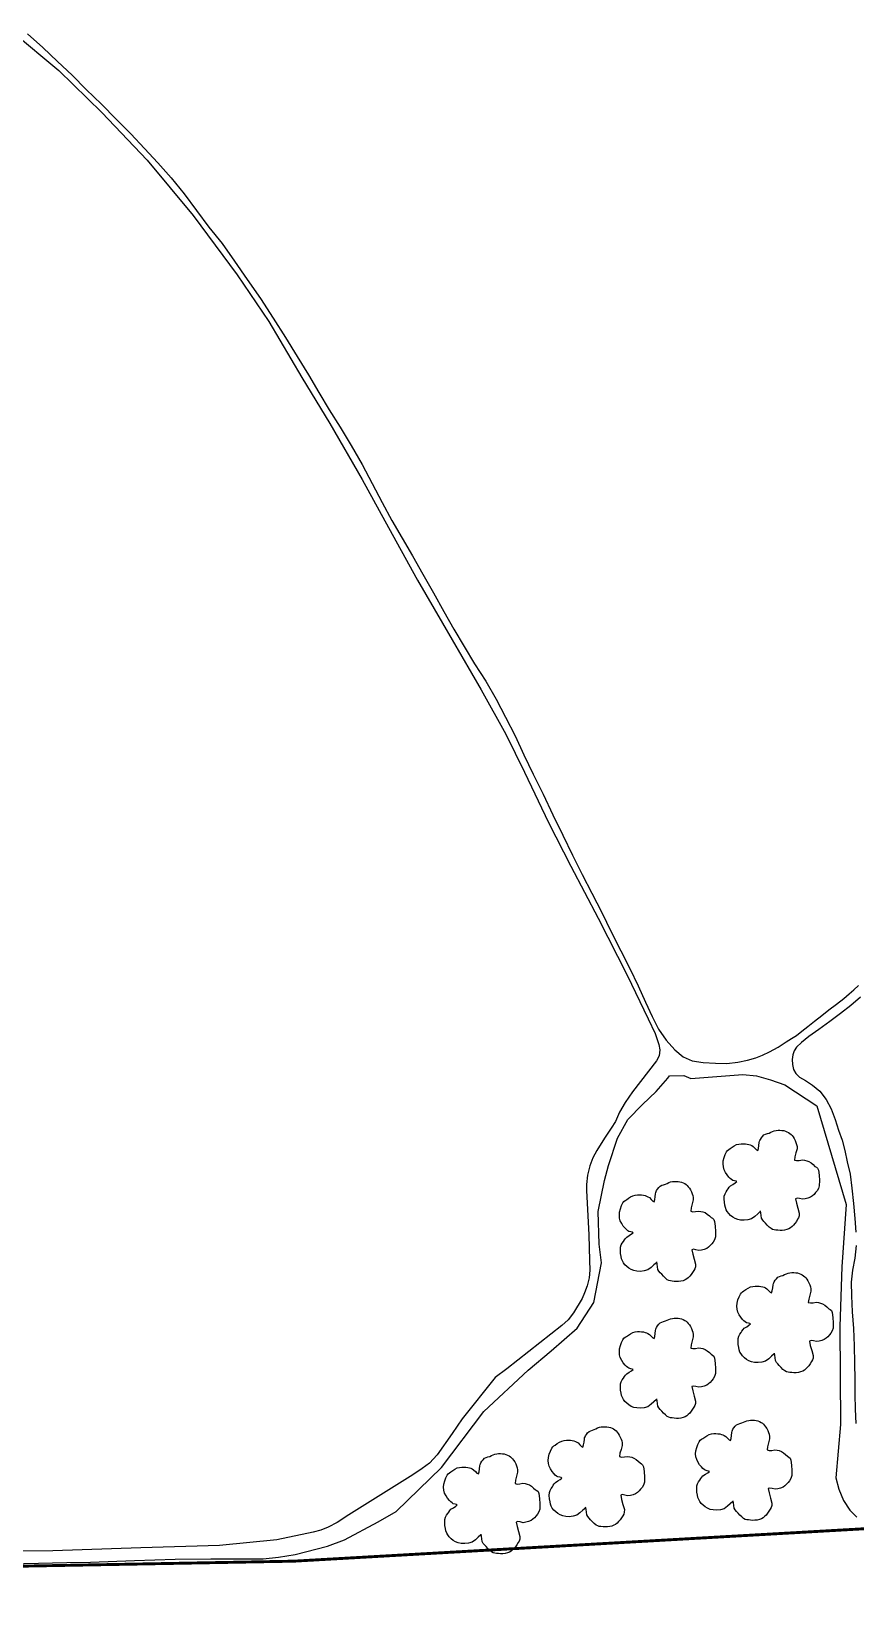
# Model space of a CAD drawing. Extents: x 744412 to 747562, y 7826855 to 7831310.
# Drawn here: x 745911 to 746195, y 7828767 to 7829315 of the extents above; entities that cross this region are included whole.
import ezdxf

# ---------------------------------------------------------------- set-up
doc = ezdxf.new("R2010")
doc.units = 0
doc.header["$MEASUREMENT"] = 0
doc.linetypes.add('CONTINUO', pattern=[0])
for name, color, linetype in [('0114001002', 1, 'Continuous'), ('0114001002002', 5, 'Continuous'), ('0114001002003', 5, 'Continuous'), ('0114001002006', 5, 'Continuous'), ('CERCA', 56, 'CONTINUO')]:
    doc.layers.add(name, color=color, linetype=linetype)
doc.layers.add('VEGETAÇÃO', color=3, linetype='Continuous', lineweight=25)
doc.styles.get("Standard").update_dxf_attribs({"font": 'arial.ttf'})
doc.linetypes.add('CERCA_5000', pattern='A,25,-10,["+",Standard,S=8,R=45,X=-1.5,Y=-4.75],-4.5', length=39.5)

msp = doc.modelspace()

# ---------------------------------------------------------------- linework, layer by layer
at = {"layer": '0114001002'}
msp.add_lwpolyline([(745893.58, 7828786.05), (745923.02, 7828786.79), (745931.27, 7828786.88), (745946.43, 7828787.46), (745960.44, 7828787.95), (745972.75, 7828788.02), (745990.8, 7828787.96), (745996.03, 7828788.55), (746001.77, 7828789.46), (746012.99, 7828792.4), (746018.81, 7828794.53), (746030.47, 7828800.75), (746036.71, 7828804.4), (746052.34, 7828819.49), (746066.85, 7828838.83), (746082.2, 7828853.11), (746090.09, 7828859.76), (746099.09, 7828867.54), (746104.82, 7828876.47), (746107.45, 7828890.14), (746106.7, 7828896.59), (746106.26, 7828907.78), (746108.47, 7828918.56), (746109.91, 7828923.74), (746113.01, 7828933.16), (746116.57, 7828939.51), (746121.61, 7828944.74), (746126.3, 7828949.27), (746130.35, 7828953.85), (746130.93, 7828954.65), (746135.82, 7828954.73), (746138.3, 7828953.69), (746151.72, 7828954.72), (746156.2, 7828955.07), (746160.87, 7828954.59), (746165.76, 7828953.26), (746170.67, 7828951.5), (746181.78, 7828944.23), (746191.88, 7828910.22), (746190.39, 7828888.74), (746189.67, 7828868.15), (746189.9, 7828834.35), (746188.29, 7828816), (746189.33, 7828812), (746190.98, 7828808.12), (746193.09, 7828804.83), (746195.5, 7828802.44)], dxfattribs=at)
at = {"layer": '0114001002002'}
msp.add_lwpolyline([(745909.53, 7829314.03), (745914.76, 7829309.32), (745919.86, 7829304.55), (745924.88, 7829299.85), (745929.76, 7829294.85), (745934.99, 7829289.84), (745940.14, 7829284.66), (745945.1, 7829279.6), (745949.84, 7829274.57), (745954.47, 7829269.53), (745959.07, 7829264.35), (745963.55, 7829258.91), (745967.75, 7829253.16), (745972.04, 7829247.44), (745976.65, 7829241.79), (745980.92, 7829235.61), (745985.32, 7829229.32), (745989.87, 7829222.82), (745994.22, 7829216.01), (745998.52, 7829209.31), (746002.56, 7829202.76), (746006.39, 7829196.47), (746009.96, 7829190.32), (746013.5, 7829184.37), (746017.29, 7829178.4), (746021.19, 7829172.12), (746024.95, 7829165.5), (746028.33, 7829158.93), (746031.77, 7829152.43), (746035.16, 7829146.19), (746038.68, 7829140.06), (746042.23, 7829133.97), (746045.89, 7829127.69), (746049.5, 7829121.23), (746053.04, 7829114.86), (746056.58, 7829108.73), (746060.11, 7829102.77), (746063.72, 7829096.71), (746067.63, 7829090.72), (746071.13, 7829084.59), (746074.41, 7829078.35), (746077.67, 7829071.96), (746080.7, 7829065.31), (746083.9, 7829058.64), (746087.3, 7829051.77), (746090.69, 7829044.65), (746094.18, 7829037.68), (746097.47, 7829030.75), (746100.82, 7829024.12), (746104.15, 7829017.6), (746107.53, 7829011.03), (746110.79, 7829004.27), (746114.15, 7828997.79), (746117.27, 7828991.62), (746120.12, 7828985.68), (746122.69, 7828980.01), (746124.95, 7828975.05), (746127.16, 7828970.75), (746129.79, 7828966.91), (746132.74, 7828963.56), (746135.62, 7828961.15), (746138.77, 7828959.85), (746142.57, 7828959.25), (746146.83, 7828958.98), (746150.69, 7828958.94), (746154.49, 7828959.31), (746157.8, 7828960.04), (746160.73, 7828960.86), (746163.03, 7828961.8), (746165.41, 7828962.89), (746168.36, 7828964.51), (746171.19, 7828966.31), (746172.97, 7828967.46), (746174.72, 7828968.59), (746176.55, 7828970.07), (746178.67, 7828971.7), (746180.98, 7828973.53), (746183.42, 7828975.42), (746185.89, 7828977.36), (746188.5, 7828979.36), (746191.04, 7828981.34), (746192.93, 7828982.96), (746194.54, 7828984.31), (746196.09, 7828985.8)], dxfattribs=at)
at = {"layer": '0114001002003'}
for points in [[(746196.82, 7828981.76), (746193.43, 7828978.92), (746189.89, 7828976.14), (746186.2, 7828973.33), (746182.45, 7828970.61), (746179, 7828968.15), (746176.4, 7828966.12), (746174.76, 7828964.51), (746173.88, 7828963.24), (746173.45, 7828961.84), (746173.24, 7828960.32), (746173.34, 7828958.56), (746173.71, 7828956.83), (746174.44, 7828955.43), (746175.78, 7828954.22), (746177.83, 7828952.98), (746180.22, 7828951.44), (746182.8, 7828949.29), (746184.99, 7828946.47), (746186.65, 7828943.22), (746188, 7828939.57), (746189.16, 7828935.88), (746190.41, 7828932.46), (746191.37, 7828928.9), (746192.24, 7828924.97), (746193.18, 7828920.67), (746193.84, 7828915.88), (746194.42, 7828910.63), (746194.87, 7828905.46), (746195.19, 7828900.66)], [(746195.31, 7828896.12), (746194.84, 7828891.76), (746194.07, 7828887.61), (746193.61, 7828883.49), (746193.67, 7828878.69), (746193.97, 7828873.21), (746194.32, 7828867.44), (746194.59, 7828861.5), (746194.73, 7828855.53), (746194.79, 7828849.85), (746194.88, 7828844.66), (746194.96, 7828839.67), (746195.15, 7828834.69)]]:
    msp.add_lwpolyline(points, dxfattribs=at)
at = {"layer": '0114001002006'}
msp.add_lwpolyline([(745904.33, 7829314.79), (745920.37, 7829301.38), (745935.09, 7829286.97), (745950.75, 7829270.49), (745966.67, 7829251.45), (745981.83, 7829230.96), (745992.73, 7829214.86), (746004.13, 7829195.5), (746013.78, 7829179.64), (746024.87, 7829160.35), (746032.7, 7829146.06), (746043.98, 7829125.64), (746052.63, 7829110.73), (746065.97, 7829087.73), (746074.49, 7829072.45), (746080.88, 7829059.41), (746089.15, 7829042.06), (746096.86, 7829026.9), (746106.32, 7829009.04), (746116.35, 7828989.3), (746123.55, 7828974.33), (746125.93, 7828969.19), (746127.23, 7828965.46), (746127.57, 7828963.6), (746127.32, 7828961.54), (746126.42, 7828959.76), (746118.16, 7828949.14), (746115.66, 7828945.39), (746113.71, 7828942.13), (746112.34, 7828938.87), (746110.83, 7828936.55), (746108.51, 7828933.11), (746105.81, 7828928.89), (746104.45, 7828926.29), (746103.5, 7828923.58), (746102.63, 7828920.36), (746102.25, 7828917.19), (746102.31, 7828915.06), (746103.06, 7828899.77), (746103.38, 7828890.94), (746103.47, 7828887.6), (746103.19, 7828884.92), (746102.5, 7828882.17), (746101.56, 7828879.72), (746100.75, 7828877.85), (746097.79, 7828872.87), (746095.93, 7828870.42), (746093.75, 7828868.55), (746074.81, 7828853.54), (746070.84, 7828850.52), (746059.39, 7828836.31), (746055.95, 7828831.23), (746050.84, 7828823.92), (746048.11, 7828821.03), (746045.66, 7828819.16), (746042.45, 7828817.03), (746020.3, 7828803.23), (746016.35, 7828800.59), (746013.2, 7828798.9), (746010.68, 7828797.87), (746007.99, 7828797.21), (745995.55, 7828794.58), (745975.69, 7828792.64), (745948.62, 7828791.82), (745918.3, 7828790.82), (745903.14, 7828790.63)], dxfattribs=at)
at = {"layer": 'CERCA', "linetype": 'CERCA_5000', "const_width": 1}
msp.add_lwpolyline([(746312.23, 7828804.95), (746289.67, 7828803.6), (746001.35, 7828787.21), (745868.25, 7828784.76), (745827.13, 7828811.44), (745709.9, 7828844.09), (745633.33, 7828220.89)], dxfattribs=at)
at = {"layer": 'VEGETAÇÃO', "color": 94, "linetype": 'CONTINUO'}
for points in [[(746162.21, 7828907.82), (746161.35, 7828907.03), (746160.35, 7828906.14), (746159.23, 7828905.31), (746157.96, 7828904.96), (746156.67, 7828904.82), (746155.44, 7828904.87), (746154.43, 7828905.09), (746153.53, 7828905.45), (746152.73, 7828905.92), (746151.99, 7828906.49), (746151.35, 7828907.12), (746150.82, 7828907.81), (746150.45, 7828908.46), (746150.2, 7828909.17), (746150.02, 7828909.97), (746149.86, 7828911.02), (746149.78, 7828912.11), (746149.81, 7828913.15), (746150.08, 7828913.92), (746150.43, 7828914.58), (746150.84, 7828915.17), (746151.15, 7828915.69), (746151.5, 7828916.18), (746151.93, 7828916.65), (746152.77, 7828917.2), (746153.56, 7828917.71), (746154.12, 7828918.13), (746153.87, 7828918.31), (746153.37, 7828918.44), (746152.73, 7828918.58), (746152.28, 7828918.84), (746151.83, 7828919.21), (746151.36, 7828919.71), (746150.77, 7828920.44), (746150.21, 7828921.3), (746149.75, 7828922.25), (746149.5, 7828923.22), (746149.4, 7828924.23), (746149.46, 7828925.27), (746149.75, 7828926.41), (746150.16, 7828927.49), (746150.62, 7828928.42), (746150.97, 7828928.91), (746151.37, 7828929.26), (746151.84, 7828929.55), (746152.52, 7828930.04), (746153.27, 7828930.51), (746154.07, 7828930.91), (746154.86, 7828931.11), (746155.65, 7828931.21), (746156.41, 7828931.22), (746157.08, 7828931.19), (746157.7, 7828931.1), (746158.28, 7828930.95), (746158.79, 7828930.79), (746159.27, 7828930.57), (746159.75, 7828930.27), (746160.34, 7828929.63), (746160.9, 7828929.08), (746161.37, 7828928.82), (746161.61, 7828929.57), (746161.76, 7828930.56), (746161.86, 7828931.59), (746161.96, 7828932.04), (746162.09, 7828932.38), (746162.27, 7828932.69), (746162.6, 7828933.22), (746163, 7828933.75), (746163.48, 7828934.23), (746164.05, 7828934.49), (746164.66, 7828934.7), (746165.29, 7828934.89), (746165.86, 7828935.17), (746166.45, 7828935.44), (746167.04, 7828935.67), (746167.7, 7828935.79), (746168.36, 7828935.84), (746169.02, 7828935.85), (746169.67, 7828935.81), (746170.3, 7828935.72), (746170.89, 7828935.58), (746171.44, 7828935.37), (746171.95, 7828935.1), (746172.41, 7828934.78), (746172.82, 7828934.43), (746173.19, 7828934.03), (746173.54, 7828933.56), (746173.91, 7828932.96), (746174.24, 7828932.31), (746174.53, 7828931.61), (746174.76, 7828930.98), (746174.9, 7828930.27), (746174.92, 7828929.44), (746174.52, 7828928.06), (746174.16, 7828926.7), (746174.02, 7828925.57), (746174.72, 7828925.37), (746175.68, 7828925.44), (746176.73, 7828925.61), (746177.51, 7828925.52), (746178.26, 7828925.35), (746178.97, 7828925.07), (746179.73, 7828924.57), (746180.44, 7828923.99), (746181.08, 7828923.4), (746181.58, 7828923.12), (746181.97, 7828922.73), (746182.26, 7828922.06), (746182.5, 7828920.38), (746182.61, 7828918.52), (746182.57, 7828916.73), (746182.26, 7828915.71), (746181.81, 7828914.94), (746181.27, 7828914.34), (746180.77, 7828913.72), (746180.19, 7828913.19), (746179.53, 7828912.76), (746178.67, 7828912.41), (746177.74, 7828912.17), (746176.8, 7828912.03), (746175.8, 7828912.29), (746174.96, 7828912.44), (746174.41, 7828912.24), (746174.7, 7828910.76), (746175.19, 7828909), (746175.69, 7828907.26), (746175.65, 7828906.38), (746175.44, 7828905.7), (746175.1, 7828905.14), (746174.68, 7828904.42), (746174.19, 7828903.74), (746173.66, 7828903.12), (746173.18, 7828902.62), (746172.66, 7828902.2), (746172.08, 7828901.86), (746171.37, 7828901.6), (746170.61, 7828901.41), (746169.83, 7828901.3), (746169.06, 7828901.29), (746168.31, 7828901.34), (746167.6, 7828901.44), (746167.02, 7828901.51), (746166.47, 7828901.65), (746165.93, 7828901.91), (746165.27, 7828902.46), (746164.62, 7828903.11), (746164.01, 7828903.8), (746163.49, 7828904.33), (746163.05, 7828904.89), (746162.7, 7828905.5), (746162.57, 7828906.43), (746162.46, 7828907.33), (746162.3, 7828908.07)], [(746126.43, 7828890.18), (746125.57, 7828889.4), (746124.57, 7828888.51), (746123.45, 7828887.67), (746122.18, 7828887.33), (746120.89, 7828887.19), (746119.65, 7828887.24), (746118.65, 7828887.45), (746117.75, 7828887.81), (746116.95, 7828888.29), (746116.21, 7828888.85), (746115.57, 7828889.48), (746115.03, 7828890.17), (746114.67, 7828890.82), (746114.42, 7828891.53), (746114.24, 7828892.33), (746114.07, 7828893.39), (746113.99, 7828894.48), (746114.03, 7828895.52), (746114.29, 7828896.29), (746114.65, 7828896.95), (746115.06, 7828897.53), (746115.37, 7828898.06), (746115.72, 7828898.55), (746116.15, 7828899.02), (746116.99, 7828899.56), (746117.77, 7828900.07), (746118.34, 7828900.5), (746118.09, 7828900.68), (746117.58, 7828900.8), (746116.95, 7828900.94), (746116.5, 7828901.21), (746116.05, 7828901.57), (746115.58, 7828902.07), (746114.99, 7828902.81), (746114.43, 7828903.67), (746113.96, 7828904.61), (746113.71, 7828905.58), (746113.62, 7828906.6), (746113.67, 7828907.63), (746113.97, 7828908.78), (746114.37, 7828909.85), (746114.84, 7828910.78), (746115.19, 7828911.27), (746115.59, 7828911.62), (746116.06, 7828911.91), (746116.73, 7828912.4), (746117.49, 7828912.87), (746118.29, 7828913.27), (746119.08, 7828913.47), (746119.87, 7828913.57), (746120.62, 7828913.59), (746121.3, 7828913.55), (746121.92, 7828913.46), (746122.49, 7828913.32), (746123, 7828913.15), (746123.49, 7828912.93), (746123.97, 7828912.64), (746124.56, 7828911.99), (746125.12, 7828911.45), (746125.59, 7828911.19), (746125.83, 7828911.93), (746125.98, 7828912.93), (746126.08, 7828913.95), (746126.18, 7828914.4), (746126.31, 7828914.74), (746126.49, 7828915.06), (746126.82, 7828915.58), (746127.22, 7828916.11), (746127.7, 7828916.59), (746128.27, 7828916.86), (746128.88, 7828917.06), (746129.5, 7828917.25), (746130.08, 7828917.53), (746130.66, 7828917.8), (746131.26, 7828918.03), (746131.91, 7828918.15), (746132.58, 7828918.21), (746133.24, 7828918.21), (746133.89, 7828918.18), (746134.51, 7828918.09), (746135.11, 7828917.94), (746135.66, 7828917.73), (746136.17, 7828917.46), (746136.63, 7828917.14), (746137.04, 7828916.8), (746137.41, 7828916.39), (746137.76, 7828915.92), (746138.13, 7828915.33), (746138.46, 7828914.67), (746138.75, 7828913.97), (746138.98, 7828913.34), (746139.11, 7828912.64), (746139.13, 7828911.8), (746138.74, 7828910.42), (746138.38, 7828909.06), (746138.24, 7828907.93), (746138.94, 7828907.73), (746139.89, 7828907.8), (746140.95, 7828907.97), (746141.73, 7828907.88), (746142.47, 7828907.71), (746143.19, 7828907.43), (746143.95, 7828906.93), (746144.66, 7828906.35), (746145.3, 7828905.76), (746145.79, 7828905.49), (746146.18, 7828905.1), (746146.48, 7828904.42), (746146.71, 7828902.74), (746146.83, 7828900.88), (746146.79, 7828899.09), (746146.48, 7828898.08), (746146.03, 7828897.31), (746145.49, 7828896.71), (746144.98, 7828896.09), (746144.41, 7828895.56), (746143.75, 7828895.12), (746142.89, 7828894.78), (746141.96, 7828894.53), (746141.02, 7828894.39), (746140.02, 7828894.66), (746139.18, 7828894.8), (746138.63, 7828894.6), (746138.92, 7828893.12), (746139.41, 7828891.36), (746139.9, 7828889.63), (746139.87, 7828888.74), (746139.66, 7828888.07), (746139.32, 7828887.51), (746138.9, 7828886.79), (746138.41, 7828886.1), (746137.88, 7828885.48), (746137.39, 7828884.98), (746136.87, 7828884.56), (746136.3, 7828884.22), (746135.59, 7828883.96), (746134.83, 7828883.78), (746134.05, 7828883.67), (746133.28, 7828883.65), (746132.52, 7828883.7), (746131.82, 7828883.8), (746131.24, 7828883.87), (746130.69, 7828884.02), (746130.14, 7828884.28), (746129.49, 7828884.83), (746128.84, 7828885.48), (746128.23, 7828886.16), (746127.71, 7828886.7), (746127.27, 7828887.25), (746126.92, 7828887.86), (746126.78, 7828888.79), (746126.67, 7828889.69), (746126.52, 7828890.44)], [(746166.98, 7828858.72), (746166.12, 7828857.94), (746165.12, 7828857.05), (746164, 7828856.22), (746162.73, 7828855.87), (746161.44, 7828855.73), (746160.21, 7828855.78), (746159.2, 7828855.99), (746158.3, 7828856.35), (746157.5, 7828856.83), (746156.76, 7828857.39), (746156.12, 7828858.02), (746155.59, 7828858.71), (746155.23, 7828859.36), (746154.97, 7828860.07), (746154.8, 7828860.87), (746154.63, 7828861.93), (746154.55, 7828863.02), (746154.58, 7828864.06), (746154.85, 7828864.83), (746155.21, 7828865.49), (746155.62, 7828866.07), (746155.92, 7828866.6), (746156.27, 7828867.09), (746156.71, 7828867.56), (746157.54, 7828868.1), (746158.33, 7828868.61), (746158.89, 7828869.04), (746158.64, 7828869.22), (746158.14, 7828869.34), (746157.5, 7828869.48), (746157.05, 7828869.75), (746156.6, 7828870.12), (746156.13, 7828870.61), (746155.54, 7828871.35), (746154.99, 7828872.21), (746154.52, 7828873.15), (746154.27, 7828874.12), (746154.17, 7828875.14), (746154.23, 7828876.18), (746154.52, 7828877.32), (746154.93, 7828878.39), (746155.39, 7828879.32), (746155.74, 7828879.81), (746156.14, 7828880.16), (746156.61, 7828880.45), (746157.29, 7828880.94), (746158.04, 7828881.41), (746158.84, 7828881.81), (746159.63, 7828882.01), (746160.42, 7828882.11), (746161.18, 7828882.13), (746161.85, 7828882.09), (746162.47, 7828882), (746163.05, 7828881.86), (746163.56, 7828881.69), (746164.04, 7828881.47), (746164.52, 7828881.18), (746165.11, 7828880.53), (746165.67, 7828879.99), (746166.15, 7828879.73), (746166.38, 7828880.47), (746166.53, 7828881.47), (746166.63, 7828882.49), (746166.73, 7828882.94), (746166.86, 7828883.28), (746167.04, 7828883.6), (746167.37, 7828884.12), (746167.78, 7828884.65), (746168.25, 7828885.13), (746168.82, 7828885.4), (746169.43, 7828885.61), (746170.06, 7828885.79), (746170.63, 7828886.07), (746171.22, 7828886.34), (746171.82, 7828886.57), (746172.47, 7828886.69), (746173.13, 7828886.75), (746173.79, 7828886.75), (746174.44, 7828886.72), (746175.07, 7828886.63), (746175.66, 7828886.48), (746176.21, 7828886.27), (746176.72, 7828886), (746177.18, 7828885.68), (746177.59, 7828885.34), (746177.96, 7828884.93), (746178.31, 7828884.46), (746178.68, 7828883.87), (746179.02, 7828883.21), (746179.3, 7828882.51), (746179.53, 7828881.88), (746179.67, 7828881.18), (746179.69, 7828880.34), (746179.29, 7828878.96), (746178.93, 7828877.6), (746178.79, 7828876.47), (746179.49, 7828876.27), (746180.45, 7828876.34), (746181.5, 7828876.51), (746182.28, 7828876.43), (746183.03, 7828876.25), (746183.74, 7828875.97), (746184.5, 7828875.47), (746185.22, 7828874.89), (746185.86, 7828874.3), (746186.35, 7828874.03), (746186.74, 7828873.64), (746187.03, 7828872.96), (746187.27, 7828871.29), (746187.38, 7828869.42), (746187.35, 7828867.63), (746187.03, 7828866.62), (746186.58, 7828865.85), (746186.04, 7828865.25), (746185.54, 7828864.63), (746184.97, 7828864.1), (746184.3, 7828863.66), (746183.44, 7828863.32), (746182.51, 7828863.07), (746181.57, 7828862.93), (746180.57, 7828863.2), (746179.73, 7828863.34), (746179.18, 7828863.14), (746179.47, 7828861.66), (746179.97, 7828859.9), (746180.46, 7828858.17), (746180.42, 7828857.28), (746180.21, 7828856.61), (746179.87, 7828856.05), (746179.45, 7828855.33), (746178.96, 7828854.65), (746178.43, 7828854.02), (746177.95, 7828853.52), (746177.43, 7828853.1), (746176.85, 7828852.76), (746176.14, 7828852.5), (746175.38, 7828852.32), (746174.6, 7828852.21), (746173.83, 7828852.19), (746173.08, 7828852.24), (746172.37, 7828852.34), (746171.79, 7828852.41), (746171.24, 7828852.56), (746170.7, 7828852.82), (746170.04, 7828853.37), (746169.39, 7828854.02), (746168.78, 7828854.7), (746168.26, 7828855.24), (746167.82, 7828855.79), (746167.48, 7828856.4), (746167.34, 7828857.33), (746167.23, 7828858.23), (746167.08, 7828858.98)], [(746126.43, 7828842.99), (746125.57, 7828842.21), (746124.57, 7828841.32), (746123.45, 7828840.49), (746122.18, 7828840.14), (746120.89, 7828840), (746119.65, 7828840.05), (746118.65, 7828840.26), (746117.75, 7828840.62), (746116.95, 7828841.1), (746116.21, 7828841.66), (746115.57, 7828842.3), (746115.03, 7828842.98), (746114.67, 7828843.63), (746114.42, 7828844.34), (746114.24, 7828845.14), (746114.07, 7828846.2), (746113.99, 7828847.29), (746114.03, 7828848.33), (746114.29, 7828849.1), (746114.65, 7828849.76), (746115.06, 7828850.34), (746115.37, 7828850.87), (746115.72, 7828851.36), (746116.15, 7828851.83), (746116.99, 7828852.37), (746117.77, 7828852.88), (746118.34, 7828853.31), (746118.09, 7828853.49), (746117.58, 7828853.61), (746116.95, 7828853.75), (746116.5, 7828854.02), (746116.05, 7828854.39), (746115.58, 7828854.88), (746114.99, 7828855.62), (746114.43, 7828856.48), (746113.96, 7828857.42), (746113.71, 7828858.39), (746113.62, 7828859.41), (746113.67, 7828860.45), (746113.97, 7828861.59), (746114.37, 7828862.66), (746114.84, 7828863.59), (746115.19, 7828864.08), (746115.59, 7828864.43), (746116.06, 7828864.72), (746116.73, 7828865.21), (746117.49, 7828865.68), (746118.29, 7828866.08), (746119.08, 7828866.28), (746119.87, 7828866.38), (746120.62, 7828866.4), (746121.3, 7828866.36), (746121.92, 7828866.27), (746122.49, 7828866.13), (746123, 7828865.97), (746123.49, 7828865.74), (746123.97, 7828865.45), (746124.56, 7828864.8), (746125.12, 7828864.26), (746125.59, 7828864), (746125.83, 7828864.74), (746125.98, 7828865.74), (746126.08, 7828866.76), (746126.18, 7828867.21), (746126.31, 7828867.55), (746126.49, 7828867.87), (746126.82, 7828868.39), (746127.22, 7828868.92), (746127.7, 7828869.4), (746128.27, 7828869.67), (746128.88, 7828869.88), (746129.5, 7828870.06), (746130.08, 7828870.34), (746130.66, 7828870.61), (746131.26, 7828870.84), (746131.91, 7828870.96), (746132.58, 7828871.02), (746133.24, 7828871.02), (746133.89, 7828870.99), (746134.51, 7828870.9), (746135.11, 7828870.76), (746135.66, 7828870.54), (746136.17, 7828870.27), (746136.63, 7828869.95), (746137.04, 7828869.61), (746137.41, 7828869.2), (746137.76, 7828868.73), (746138.13, 7828868.14), (746138.46, 7828867.48), (746138.75, 7828866.78), (746138.98, 7828866.15), (746139.11, 7828865.45), (746139.13, 7828864.61), (746138.74, 7828863.23), (746138.38, 7828861.87), (746138.24, 7828860.74), (746138.94, 7828860.54), (746139.89, 7828860.61), (746140.95, 7828860.78), (746141.73, 7828860.7), (746142.47, 7828860.52), (746143.19, 7828860.24), (746143.95, 7828859.74), (746144.66, 7828859.16), (746145.3, 7828858.57), (746145.79, 7828858.3), (746146.18, 7828857.91), (746146.48, 7828857.23), (746146.71, 7828855.56), (746146.83, 7828853.69), (746146.79, 7828851.9), (746146.48, 7828850.89), (746146.03, 7828850.12), (746145.49, 7828849.52), (746144.98, 7828848.9), (746144.41, 7828848.37), (746143.75, 7828847.93), (746142.89, 7828847.59), (746141.96, 7828847.34), (746141.02, 7828847.2), (746140.02, 7828847.47), (746139.18, 7828847.62), (746138.63, 7828847.41), (746138.92, 7828845.93), (746139.41, 7828844.18), (746139.9, 7828842.44), (746139.87, 7828841.55), (746139.66, 7828840.88), (746139.32, 7828840.32), (746138.9, 7828839.6), (746138.41, 7828838.92), (746137.88, 7828838.29), (746137.39, 7828837.79), (746136.87, 7828837.37), (746136.3, 7828837.03), (746135.59, 7828836.77), (746134.83, 7828836.59), (746134.05, 7828836.48), (746133.28, 7828836.46), (746132.52, 7828836.51), (746131.82, 7828836.61), (746131.24, 7828836.68), (746130.69, 7828836.83), (746130.14, 7828837.09), (746129.49, 7828837.64), (746128.84, 7828838.29), (746128.23, 7828838.97), (746127.71, 7828839.51), (746127.27, 7828840.06), (746126.92, 7828840.67), (746126.78, 7828841.6), (746126.67, 7828842.5), (746126.52, 7828843.25)], [(746101.9, 7828805.53), (746101.04, 7828804.75), (746100.03, 7828803.86), (746098.91, 7828803.03), (746097.65, 7828802.68), (746096.36, 7828802.54), (746095.12, 7828802.59), (746094.11, 7828802.81), (746093.22, 7828803.17), (746092.42, 7828803.64), (746091.68, 7828804.2), (746091.03, 7828804.84), (746090.5, 7828805.52), (746090.14, 7828806.18), (746089.88, 7828806.89), (746089.71, 7828807.68), (746089.54, 7828808.74), (746089.46, 7828809.83), (746089.5, 7828810.87), (746089.76, 7828811.64), (746090.12, 7828812.3), (746090.53, 7828812.88), (746090.84, 7828813.41), (746091.19, 7828813.9), (746091.62, 7828814.37), (746092.46, 7828814.92), (746093.24, 7828815.42), (746093.8, 7828815.85), (746093.56, 7828816.03), (746093.05, 7828816.16), (746092.41, 7828816.3), (746091.97, 7828816.56), (746091.51, 7828816.93), (746091.04, 7828817.43), (746090.46, 7828818.16), (746089.9, 7828819.02), (746089.43, 7828819.97), (746089.18, 7828820.94), (746089.08, 7828821.95), (746089.14, 7828822.99), (746089.44, 7828824.13), (746089.84, 7828825.21), (746090.3, 7828826.14), (746090.66, 7828826.63), (746091.05, 7828826.97), (746091.53, 7828827.27), (746092.2, 7828827.76), (746092.95, 7828828.23), (746093.75, 7828828.63), (746094.55, 7828828.82), (746095.34, 7828828.92), (746096.09, 7828828.94), (746096.76, 7828828.91), (746097.39, 7828828.82), (746097.96, 7828828.67), (746098.47, 7828828.51), (746098.96, 7828828.28), (746099.44, 7828827.99), (746100.03, 7828827.35), (746100.58, 7828826.8), (746101.06, 7828826.54), (746101.3, 7828827.29), (746101.44, 7828828.28), (746101.55, 7828829.31), (746101.65, 7828829.76), (746101.78, 7828830.1), (746101.96, 7828830.41), (746102.28, 7828830.94), (746102.69, 7828831.46), (746103.17, 7828831.94), (746103.74, 7828832.21), (746104.34, 7828832.42), (746104.97, 7828832.6), (746105.55, 7828832.89), (746106.13, 7828833.16), (746106.73, 7828833.38), (746107.38, 7828833.5), (746108.04, 7828833.56), (746108.71, 7828833.57), (746109.35, 7828833.53), (746109.98, 7828833.44), (746110.58, 7828833.3), (746111.13, 7828833.08), (746111.63, 7828832.82), (746112.1, 7828832.5), (746112.51, 7828832.15), (746112.88, 7828831.75), (746113.23, 7828831.28), (746113.59, 7828830.68), (746113.93, 7828830.02), (746114.22, 7828829.32), (746114.44, 7828828.7), (746114.58, 7828827.99), (746114.6, 7828827.15), (746114.2, 7828825.78), (746113.84, 7828824.42), (746113.7, 7828823.29), (746114.41, 7828823.09), (746115.36, 7828823.16), (746116.41, 7828823.33), (746117.2, 7828823.24), (746117.94, 7828823.07), (746118.66, 7828822.79), (746119.42, 7828822.28), (746120.13, 7828821.71), (746120.77, 7828821.11), (746121.26, 7828820.84), (746121.65, 7828820.45), (746121.94, 7828819.77), (746122.18, 7828818.1), (746122.3, 7828816.24), (746122.26, 7828814.45), (746121.95, 7828813.43), (746121.5, 7828812.66), (746120.95, 7828812.06), (746120.45, 7828811.44), (746119.88, 7828810.91), (746119.22, 7828810.47), (746118.35, 7828810.13), (746117.43, 7828809.89), (746116.49, 7828809.74), (746115.49, 7828810.01), (746114.65, 7828810.16), (746114.09, 7828809.96), (746114.38, 7828808.48), (746114.88, 7828806.72), (746115.37, 7828804.98), (746115.33, 7828804.09), (746115.13, 7828803.42), (746114.79, 7828802.86), (746114.37, 7828802.14), (746113.88, 7828801.46), (746113.35, 7828800.84), (746112.86, 7828800.33), (746112.34, 7828799.91), (746111.77, 7828799.58), (746111.06, 7828799.31), (746110.3, 7828799.13), (746109.51, 7828799.02), (746108.74, 7828799.01), (746107.99, 7828799.06), (746107.28, 7828799.16), (746106.7, 7828799.22), (746106.16, 7828799.37), (746105.61, 7828799.63), (746104.96, 7828800.18), (746104.31, 7828800.83), (746103.69, 7828801.52), (746103.18, 7828802.05), (746102.74, 7828802.6), (746102.39, 7828803.21), (746102.25, 7828804.15), (746102.14, 7828805.05), (746101.99, 7828805.79)], [(746152.75, 7828807.81), (746151.89, 7828807.03), (746150.89, 7828806.13), (746149.77, 7828805.3), (746148.5, 7828804.96), (746147.21, 7828804.82), (746145.98, 7828804.87), (746144.97, 7828805.08), (746144.07, 7828805.44), (746143.27, 7828805.92), (746142.53, 7828806.48), (746141.89, 7828807.11), (746141.36, 7828807.8), (746140.99, 7828808.45), (746140.74, 7828809.16), (746140.56, 7828809.96), (746140.4, 7828811.02), (746140.32, 7828812.1), (746140.35, 7828813.15), (746140.61, 7828813.91), (746140.97, 7828814.58), (746141.38, 7828815.16), (746141.69, 7828815.69), (746142.04, 7828816.18), (746142.47, 7828816.65), (746143.31, 7828817.19), (746144.1, 7828817.7), (746144.66, 7828818.13), (746144.41, 7828818.3), (746143.91, 7828818.43), (746143.27, 7828818.57), (746142.82, 7828818.84), (746142.37, 7828819.2), (746141.9, 7828819.7), (746141.31, 7828820.44), (746140.75, 7828821.29), (746140.29, 7828822.24), (746140.04, 7828823.21), (746139.94, 7828824.22), (746140, 7828825.26), (746140.29, 7828826.41), (746140.7, 7828827.48), (746141.16, 7828828.41), (746141.51, 7828828.9), (746141.91, 7828829.25), (746142.38, 7828829.54), (746143.06, 7828830.03), (746143.81, 7828830.5), (746144.61, 7828830.9), (746145.4, 7828831.1), (746146.19, 7828831.2), (746146.95, 7828831.21), (746147.62, 7828831.18), (746148.24, 7828831.09), (746148.82, 7828830.95), (746149.33, 7828830.78), (746149.81, 7828830.56), (746150.29, 7828830.26), (746150.88, 7828829.62), (746151.44, 7828829.08), (746151.91, 7828828.82), (746152.15, 7828829.56), (746152.3, 7828830.55), (746152.4, 7828831.58), (746152.5, 7828832.03), (746152.63, 7828832.37), (746152.81, 7828832.69), (746153.14, 7828833.21), (746153.54, 7828833.74), (746154.02, 7828834.22), (746154.59, 7828834.49), (746155.2, 7828834.69), (746155.83, 7828834.88), (746156.4, 7828835.16), (746156.99, 7828835.43), (746157.58, 7828835.66), (746158.23, 7828835.78), (746158.9, 7828835.84), (746159.56, 7828835.84), (746160.21, 7828835.81), (746160.84, 7828835.72), (746161.43, 7828835.57), (746161.98, 7828835.36), (746162.49, 7828835.09), (746162.95, 7828834.77), (746163.36, 7828834.43), (746163.73, 7828834.02), (746164.08, 7828833.55), (746164.45, 7828832.96), (746164.78, 7828832.3), (746165.07, 7828831.6), (746165.3, 7828830.97), (746165.44, 7828830.27), (746165.46, 7828829.43), (746165.06, 7828828.05), (746164.7, 7828826.69), (746164.56, 7828825.56), (746165.26, 7828825.36), (746166.22, 7828825.43), (746167.27, 7828825.6), (746168.05, 7828825.51), (746168.79, 7828825.34), (746169.51, 7828825.06), (746170.27, 7828824.56), (746170.98, 7828823.98), (746171.62, 7828823.39), (746172.12, 7828823.12), (746172.51, 7828822.72), (746172.8, 7828822.05), (746173.04, 7828820.37), (746173.15, 7828818.51), (746173.11, 7828816.72), (746172.8, 7828815.71), (746172.35, 7828814.94), (746171.81, 7828814.34), (746171.31, 7828813.72), (746170.73, 7828813.19), (746170.07, 7828812.75), (746169.21, 7828812.41), (746168.28, 7828812.16), (746167.34, 7828812.02), (746166.34, 7828812.29), (746165.5, 7828812.43), (746164.95, 7828812.23), (746165.24, 7828810.75), (746165.73, 7828808.99), (746166.23, 7828807.26), (746166.19, 7828806.37), (746165.98, 7828805.7), (746165.64, 7828805.14), (746165.22, 7828804.42), (746164.73, 7828803.73), (746164.2, 7828803.11), (746163.72, 7828802.61), (746163.2, 7828802.19), (746162.62, 7828801.85), (746161.91, 7828801.59), (746161.15, 7828801.4), (746160.37, 7828801.3), (746159.6, 7828801.28), (746158.85, 7828801.33), (746158.14, 7828801.43), (746157.56, 7828801.5), (746157.01, 7828801.64), (746156.47, 7828801.91), (746155.81, 7828802.46), (746155.16, 7828803.1), (746154.55, 7828803.79), (746154.03, 7828804.32), (746153.59, 7828804.88), (746153.24, 7828805.49), (746153.11, 7828806.42), (746153, 7828807.32), (746152.84, 7828808.06)], [(746065.84, 7828796.28), (746064.98, 7828795.5), (746063.98, 7828794.6), (746062.85, 7828793.77), (746061.59, 7828793.43), (746060.3, 7828793.29), (746059.06, 7828793.34), (746058.06, 7828793.55), (746057.16, 7828793.91), (746056.36, 7828794.39), (746055.62, 7828794.95), (746054.97, 7828795.58), (746054.44, 7828796.27), (746054.08, 7828796.92), (746053.82, 7828797.63), (746053.65, 7828798.43), (746053.48, 7828799.48), (746053.4, 7828800.57), (746053.44, 7828801.61), (746053.7, 7828802.38), (746054.06, 7828803.05), (746054.47, 7828803.63), (746054.78, 7828804.16), (746055.13, 7828804.65), (746055.56, 7828805.12), (746056.4, 7828805.66), (746057.18, 7828806.17), (746057.74, 7828806.6), (746057.5, 7828806.77), (746056.99, 7828806.9), (746056.35, 7828807.04), (746055.91, 7828807.3), (746055.46, 7828807.67), (746054.99, 7828808.17), (746054.4, 7828808.91), (746053.84, 7828809.76), (746053.37, 7828810.71), (746053.12, 7828811.68), (746053.02, 7828812.69), (746053.08, 7828813.73), (746053.38, 7828814.87), (746053.78, 7828815.95), (746054.25, 7828816.88), (746054.6, 7828817.37), (746055, 7828817.72), (746055.47, 7828818.01), (746056.14, 7828818.5), (746056.9, 7828818.97), (746057.69, 7828819.37), (746058.49, 7828819.57), (746059.28, 7828819.67), (746060.03, 7828819.68), (746060.7, 7828819.65), (746061.33, 7828819.56), (746061.9, 7828819.42), (746062.41, 7828819.25), (746062.9, 7828819.03), (746063.38, 7828818.73), (746063.97, 7828818.09), (746064.52, 7828817.55), (746065, 7828817.29), (746065.24, 7828818.03), (746065.39, 7828819.02), (746065.49, 7828820.05), (746065.59, 7828820.5), (746065.72, 7828820.84), (746065.9, 7828821.15), (746066.22, 7828821.68), (746066.63, 7828822.21), (746067.11, 7828822.69), (746067.68, 7828822.96), (746068.29, 7828823.16), (746068.91, 7828823.35), (746069.49, 7828823.63), (746070.07, 7828823.9), (746070.67, 7828824.13), (746071.32, 7828824.25), (746071.99, 7828824.31), (746072.65, 7828824.31), (746073.3, 7828824.27), (746073.92, 7828824.19), (746074.52, 7828824.04), (746075.07, 7828823.83), (746075.57, 7828823.56), (746076.04, 7828823.24), (746076.45, 7828822.9), (746076.82, 7828822.49), (746077.17, 7828822.02), (746077.54, 7828821.43), (746077.87, 7828820.77), (746078.16, 7828820.07), (746078.39, 7828819.44), (746078.52, 7828818.74), (746078.54, 7828817.9), (746078.15, 7828816.52), (746077.79, 7828815.16), (746077.64, 7828814.03), (746078.35, 7828813.83), (746079.3, 7828813.9), (746080.36, 7828814.07), (746081.14, 7828813.98), (746081.88, 7828813.81), (746082.6, 7828813.53), (746083.36, 7828813.03), (746084.07, 7828812.45), (746084.71, 7828811.86), (746085.2, 7828811.59), (746085.59, 7828811.19), (746085.88, 7828810.52), (746086.12, 7828808.84), (746086.24, 7828806.98), (746086.2, 7828805.19), (746085.89, 7828804.18), (746085.44, 7828803.41), (746084.89, 7828802.81), (746084.39, 7828802.19), (746083.82, 7828801.66), (746083.16, 7828801.22), (746082.29, 7828800.88), (746081.37, 7828800.63), (746080.43, 7828800.49), (746079.43, 7828800.76), (746078.59, 7828800.9), (746078.03, 7828800.7), (746078.33, 7828799.22), (746078.82, 7828797.46), (746079.31, 7828795.72), (746079.28, 7828794.84), (746079.07, 7828794.16), (746078.73, 7828793.6), (746078.31, 7828792.89), (746077.82, 7828792.2), (746077.29, 7828791.58), (746076.8, 7828791.08), (746076.28, 7828790.66), (746075.71, 7828790.32), (746075, 7828790.06), (746074.24, 7828789.87), (746073.46, 7828789.77), (746072.68, 7828789.75), (746071.93, 7828789.8), (746071.23, 7828789.9), (746070.65, 7828789.97), (746070.1, 7828790.11), (746069.55, 7828790.38), (746068.9, 7828790.93), (746068.25, 7828791.57), (746067.64, 7828792.26), (746067.12, 7828792.79), (746066.68, 7828793.35), (746066.33, 7828793.96), (746066.19, 7828794.89), (746066.08, 7828795.79), (746065.93, 7828796.53)]]:
    msp.add_lwpolyline(points, dxfattribs=at)

doc.saveas('drawing.dxf')
